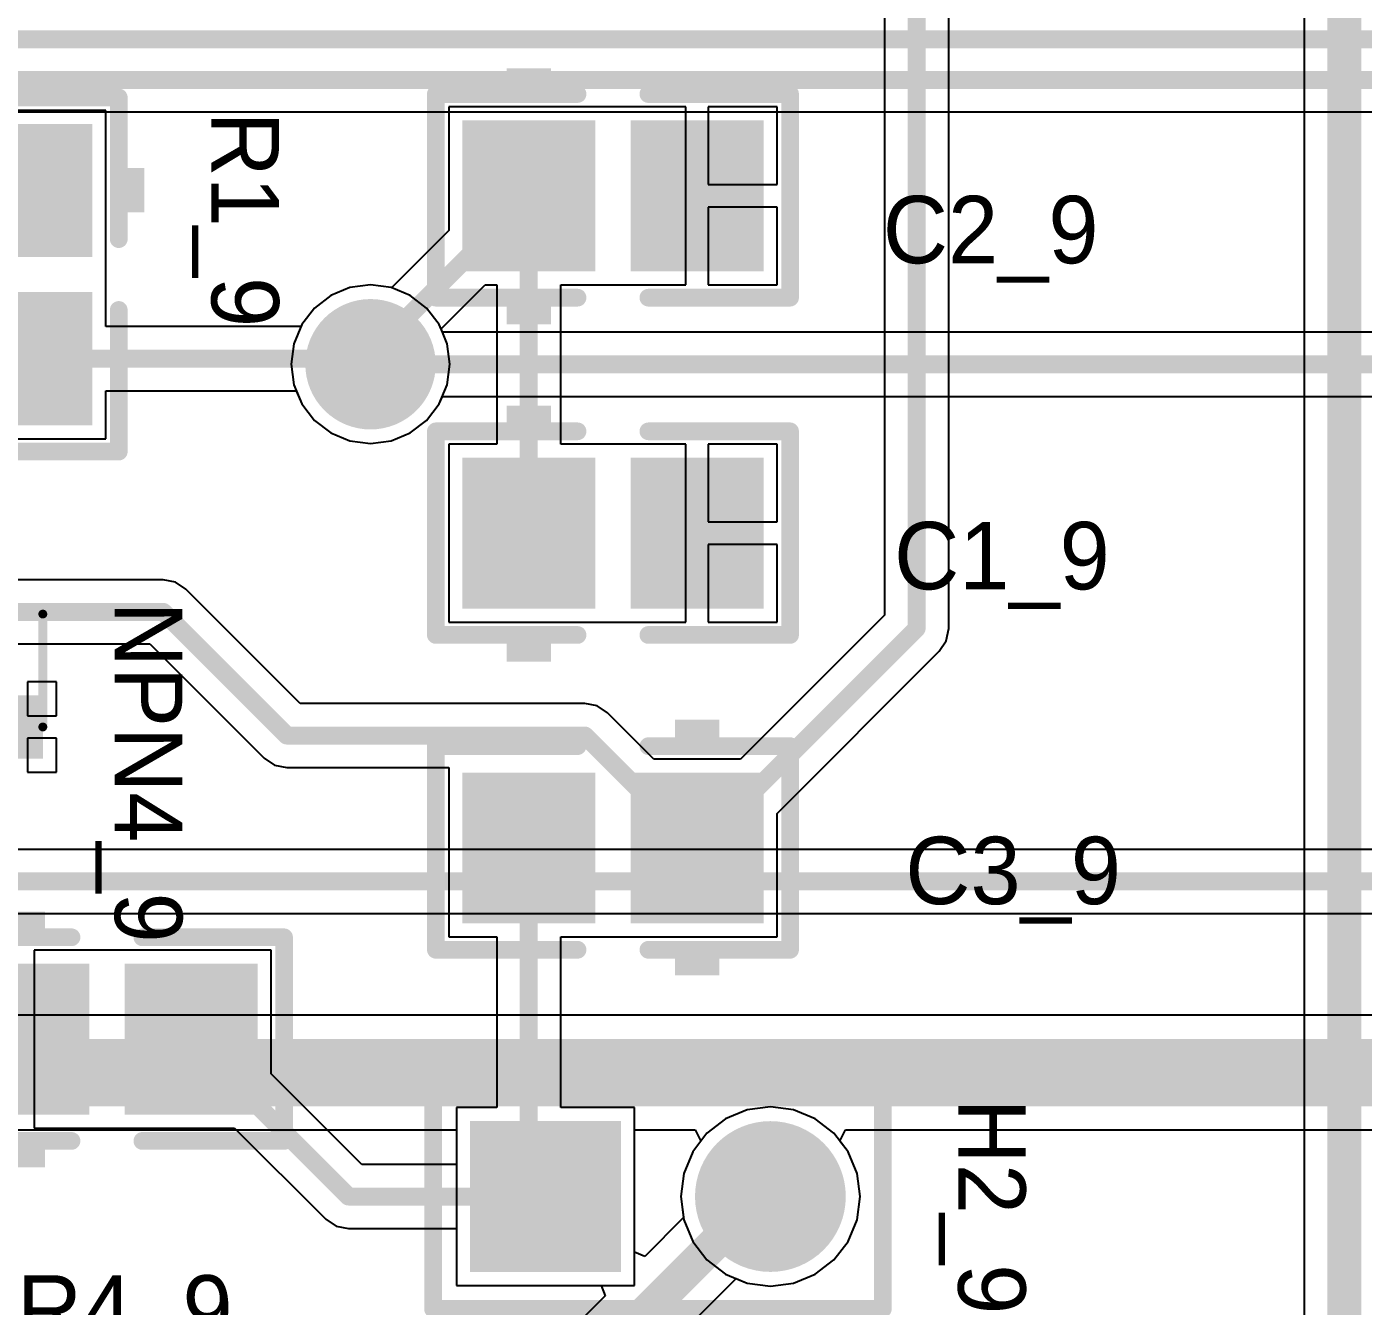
# Model space of a CAD drawing. Header units: millimetres. Extents: x 0.67 to 7.75, y 0.64 to 6.06.
# Drawn here: x 4.427 to 5.021, y 2.766 to 3.335 of the extents above; entities that cross this region are included whole.
import ezdxf

# ---------------------------------------------------------------- set-up
doc = ezdxf.new("R2010")
doc.units = ezdxf.units.MM
doc.header["$MEASUREMENT"] = 0
for name, color, linetype in [('BottomLayer', 5, 'Continuous'), ('BottomSolder', 6, 'Continuous'), ('MultiLayer', 9, 'Continuous'), ('PadHoleLayer', 156, 'Continuous'), ('TopLayer', 1, 'Continuous'), ('TopOverlay', 2, 'Continuous'), ('TopPaste', 8, 'Continuous'), ('TopSolder', 216, 'Continuous'), ('ViaHoleLayer', 16, 'Continuous')]:
    doc.layers.add(name, color=color, linetype=linetype)

# ---------------------------------------------------------------- blocks, each defined once
blk = doc.blocks.new('CC2012_0805_237')
at = {"layer": 'TopLayer'}
for points in [[(-0.06299, -0.02953), (-0.01181, -0.02953), (-0.06299, 0.02953), (-0.01181, 0.02953)], [(0.01181, -0.02953), (0.06299, -0.02953), (0.01181, 0.02953), (0.06299, 0.02953)]]:
    blk.add_solid(points, dxfattribs=at)
at = {"layer": 'TopOverlay', "const_width": 0.00787}
for points in [[(-0.07874, -0.04528), (-0.07874, 0.04528)], [(-0.07874, 0.04528), (-0.01575, 0.04528)], [(0.01575, 0.04528), (0.07874, 0.04528)], [(0.07874, -0.04528), (0.07874, 0.04528)], [(-0.07874, -0.04528), (-0.01575, -0.04528)], [(0.01575, -0.04528), (0.07874, -0.04528)]]:
    blk.add_lwpolyline(points, dxfattribs=at)
at = {"layer": 'TopOverlay', "const_width": 0.00394}
for points in [[(-0.08071, 0.04528, 1), (-0.07677, 0.04528, 1)], [(-0.08071, 0.04528, 1), (-0.07677, 0.04528, 1)], [(-0.01772, 0.04528, 1), (-0.01378, 0.04528, 1)], [(0.01378, 0.04528, 1), (0.01772, 0.04528, 1)], [(0.07677, 0.04528, 1), (0.08071, 0.04528, 1)], [(0.07677, 0.04528, 1), (0.08071, 0.04528, 1)], [(-0.08071, -0.04528, 1), (-0.07677, -0.04528, 1)], [(-0.08071, -0.04528, 1), (-0.07677, -0.04528, 1)], [(-0.01772, -0.04528, 1), (-0.01378, -0.04528, 1)], [(0.01378, -0.04528, 1), (0.01772, -0.04528, 1)], [(0.07677, -0.04528, 1), (0.08071, -0.04528, 1)], [(0.07677, -0.04528, 1), (0.08071, -0.04528, 1)]]:
    blk.add_lwpolyline(points, format="xyb", close=True, dxfattribs=at)
at = {"layer": 'TopOverlay'}
for points in [[(-0.04724, 0.04882), (-0.02756, 0.04882), (-0.04724, 0.05669), (-0.02756, 0.05669)], [(-0.04724, -0.05709), (-0.02756, -0.05709), (-0.04724, -0.04921), (-0.02756, -0.04921)]]:
    blk.add_solid(points, dxfattribs=at)
at = {"layer": 'TopPaste'}
for points in [[(-0.06299, -0.02953), (-0.01181, -0.02953), (-0.06299, 0.02953), (-0.01181, 0.02953)], [(0.01181, -0.02953), (0.06299, -0.02953), (0.01181, 0.02953), (0.06299, 0.02953)]]:
    blk.add_solid(points, dxfattribs=at)
at = {"layer": 'TopSolder'}
for points in [[(-0.06699, -0.03353), (-0.00781, -0.03353), (-0.06699, 0.03353), (-0.00781, 0.03353)], [(0.00781, -0.03353), (0.06699, -0.03353), (0.00781, 0.03353), (0.06699, 0.03353)]]:
    blk.add_solid(points, dxfattribs=at)
blk = doc.blocks.new('CC2012_0805_240')
at = {"layer": 'TopLayer'}
for points in [[(-0.06299, -0.02953), (-0.01181, -0.02953), (-0.06299, 0.02953), (-0.01181, 0.02953)], [(0.01181, -0.02953), (0.06299, -0.02953), (0.01181, 0.02953), (0.06299, 0.02953)]]:
    blk.add_solid(points, dxfattribs=at)
at = {"layer": 'TopOverlay', "const_width": 0.00787}
for points in [[(-0.07874, -0.04528), (-0.07874, 0.04528)], [(-0.01575, 0.04528), (-0.07874, 0.04528)], [(0.07874, 0.04528), (0.01575, 0.04528)], [(0.07874, -0.04528), (0.07874, 0.04528)], [(-0.01575, -0.04528), (-0.07874, -0.04528)], [(0.07874, -0.04528), (0.01575, -0.04528)]]:
    blk.add_lwpolyline(points, dxfattribs=at)
at = {"layer": 'TopOverlay', "const_width": 0.00394}
for points in [[(-0.08071, 0.04528, 1), (-0.07677, 0.04528, 1)], [(-0.08071, 0.04528, 1), (-0.07677, 0.04528, 1)], [(-0.01772, 0.04528, 1), (-0.01378, 0.04528, 1)], [(0.01378, 0.04528, 1), (0.01772, 0.04528, 1)], [(0.07677, 0.04528, 1), (0.08071, 0.04528, 1)], [(0.07677, 0.04528, 1), (0.08071, 0.04528, 1)], [(-0.08071, -0.04528, 1), (-0.07677, -0.04528, 1)], [(-0.08071, -0.04528, 1), (-0.07677, -0.04528, 1)], [(-0.01772, -0.04528, 1), (-0.01378, -0.04528, 1)], [(0.01378, -0.04528, 1), (0.01772, -0.04528, 1)], [(0.07677, -0.04528, 1), (0.08071, -0.04528, 1)], [(0.07677, -0.04528, 1), (0.08071, -0.04528, 1)]]:
    blk.add_lwpolyline(points, format="xyb", close=True, dxfattribs=at)
at = {"layer": 'TopOverlay'}
for points in [[(-0.04739, 0.04882), (-0.02771, 0.04882), (-0.04739, 0.05669), (-0.02771, 0.05669)], [(-0.04724, -0.05694), (-0.02756, -0.05694), (-0.04724, -0.04907), (-0.02756, -0.04907)]]:
    blk.add_solid(points, dxfattribs=at)
at = {"layer": 'TopPaste'}
for points in [[(-0.06299, -0.02953), (-0.01181, -0.02953), (-0.06299, 0.02953), (-0.01181, 0.02953)], [(0.01181, -0.02953), (0.06299, -0.02953), (0.01181, 0.02953), (0.06299, 0.02953)]]:
    blk.add_solid(points, dxfattribs=at)
at = {"layer": 'TopSolder'}
for points in [[(-0.06699, -0.03353), (-0.00781, -0.03353), (-0.06699, 0.03353), (-0.00781, 0.03353)], [(0.00781, -0.03353), (0.06699, -0.03353), (0.00781, 0.03353), (0.06699, 0.03353)]]:
    blk.add_solid(points, dxfattribs=at)
blk = doc.blocks.new('MMBT3904T_242')
at = {"layer": 'TopLayer'}
for points in [[(0.00787, -0.01004), (0.00787, 0.01004), (-0.00787, -0.01004), (-0.00787, 0.01004)], [(-0.01181, -0.06122), (-0.01181, -0.04114), (-0.02756, -0.06122), (-0.02756, -0.04114)], [(0.02756, -0.06122), (0.02756, -0.04114), (0.01181, -0.06122), (0.01181, -0.04114)]]:
    blk.add_solid(points, dxfattribs=at)
at = {"layer": 'TopOverlay', "const_width": 0.00394}
for points in [[(-0.0315, -0.00098), (0.0315, -0.00098)], [(-0.0315, -0.05118), (-0.0315, -0.00098)], [(0.0315, -0.05118), (0.0315, -0.00098)], [(-0.0315, -0.05118), (0.0315, -0.05118)]]:
    blk.add_lwpolyline(points, dxfattribs=at)
at = {"layer": 'TopOverlay', "const_width": 0.00197}
for points in [[(-0.03248, -0.00098, 1), (-0.03051, -0.00098, 1)], [(-0.03248, -0.00098, 1), (-0.03051, -0.00098, 1)], [(0.03051, -0.00098, 1), (0.03248, -0.00098, 1)], [(0.03051, -0.00098, 1), (0.03248, -0.00098, 1)], [(-0.03248, -0.05118, 1), (-0.03051, -0.05118, 1)], [(-0.03248, -0.05118, 1), (-0.03051, -0.05118, 1)], [(0.03051, -0.05118, 1), (0.03248, -0.05118, 1)], [(0.03051, -0.05118, 1), (0.03248, -0.05118, 1)]]:
    blk.add_lwpolyline(points, format="xyb", close=True, dxfattribs=at)
at = {"layer": 'TopPaste'}
for points in [[(0.00787, -0.01004), (0.00787, 0.01004), (-0.00787, -0.01004), (-0.00787, 0.01004)], [(-0.01181, -0.06122), (-0.01181, -0.04114), (-0.02756, -0.06122), (-0.02756, -0.04114)], [(0.02756, -0.06122), (0.02756, -0.04114), (0.01181, -0.06122), (0.01181, -0.04114)]]:
    blk.add_solid(points, dxfattribs=at)
at = {"layer": 'TopSolder'}
for points in [[(0.01187, -0.01404), (0.01187, 0.01404), (-0.01187, -0.01404), (-0.01187, 0.01404)], [(-0.00781, -0.06522), (-0.00781, -0.03714), (-0.03156, -0.06522), (-0.03156, -0.03714)], [(0.03156, -0.06522), (0.03156, -0.03714), (0.00781, -0.06522), (0.00781, -0.03714)]]:
    blk.add_solid(points, dxfattribs=at)
blk = doc.blocks.new('HDR1X2_248')
at = {"layer": 'BottomLayer', "const_width": 0.02953}
blk.add_lwpolyline([(0.08524, 0, 1), (0.11476, 0, 1)], format="xyb", close=True, dxfattribs=at)
at = {"layer": 'BottomLayer'}
blk.add_solid([(-0.02953, -0.02953), (0.02953, -0.02953), (-0.02953, 0.02953), (0.02953, 0.02953)], dxfattribs=at)
at = {"layer": 'BottomSolder', "const_width": 0.03353}
blk.add_lwpolyline([(0.08324, 0, 1), (0.11676, 0, 1)], format="xyb", close=True, dxfattribs=at)
at = {"layer": 'BottomSolder'}
blk.add_solid([(-0.03353, -0.03353), (0.03353, -0.03353), (-0.03353, 0.03353), (0.03353, 0.03353)], dxfattribs=at)
at = {"layer": 'MultiLayer', "const_width": 0.02953}
blk.add_lwpolyline([(0.08524, 0, 1), (0.11476, 0, 1)], format="xyb", close=True, dxfattribs=at)
at = {"layer": 'MultiLayer'}
blk.add_solid([(-0.02953, -0.02953), (0.02953, -0.02953), (-0.02953, 0.02953), (0.02953, 0.02953)], dxfattribs=at)
at = {"layer": 'PadHoleLayer', "const_width": 0.01772}
for points in [[(-0.00886, 0, 1), (0.00886, 0, 1)], [(0.09114, 0, 1), (0.10886, 0, 1)]]:
    blk.add_lwpolyline(points, format="xyb", close=True, dxfattribs=at)
at = {"layer": 'TopLayer', "const_width": 0.02953}
blk.add_lwpolyline([(0.08524, 0, 1), (0.11476, 0, 1)], format="xyb", close=True, dxfattribs=at)
at = {"layer": 'TopLayer'}
blk.add_solid([(-0.02953, -0.02953), (0.02953, -0.02953), (-0.02953, 0.02953), (0.02953, 0.02953)], dxfattribs=at)
at = {"layer": 'TopOverlay', "const_width": 0.00787}
for points in [[(-0.05, -0.05), (-0.05, 0.05)], [(-0.05, 0.05), (0.15, 0.05)], [(0.15, -0.05), (0.15, 0.05)], [(-0.05, -0.05), (0.15, -0.05)]]:
    blk.add_lwpolyline(points, dxfattribs=at)
at = {"layer": 'TopOverlay', "const_width": 0.00394}
for points in [[(-0.05197, 0.05, 1), (-0.04803, 0.05, 1)], [(-0.05197, 0.05, 1), (-0.04803, 0.05, 1)], [(0.14803, 0.05, 1), (0.15197, 0.05, 1)], [(0.14803, 0.05, 1), (0.15197, 0.05, 1)], [(-0.05197, -0.05, 1), (-0.04803, -0.05, 1)], [(-0.05197, -0.05, 1), (-0.04803, -0.05, 1)], [(0.14803, -0.05, 1), (0.15197, -0.05, 1)], [(0.14803, -0.05, 1), (0.15197, -0.05, 1)]]:
    blk.add_lwpolyline(points, format="xyb", close=True, dxfattribs=at)
at = {"layer": 'TopSolder', "const_width": 0.03353}
blk.add_lwpolyline([(0.08324, 0, 1), (0.11676, 0, 1)], format="xyb", close=True, dxfattribs=at)
at = {"layer": 'TopSolder'}
blk.add_solid([(-0.03353, -0.03353), (0.03353, -0.03353), (-0.03353, 0.03353), (0.03353, 0.03353)], dxfattribs=at)
blk = doc.blocks.new('CC2012_0805_255')
at = {"layer": 'TopLayer'}
for points in [[(-0.06299, -0.02953), (-0.01181, -0.02953), (-0.06299, 0.02953), (-0.01181, 0.02953)], [(0.01181, -0.02953), (0.06299, -0.02953), (0.01181, 0.02953), (0.06299, 0.02953)]]:
    blk.add_solid(points, dxfattribs=at)
at = {"layer": 'TopOverlay', "const_width": 0.00787}
for points in [[(-0.07874, 0.04528), (-0.07874, -0.04528)], [(-0.01575, 0.04528), (-0.07874, 0.04528)], [(0.07874, 0.04528), (0.01575, 0.04528)], [(0.07874, 0.04528), (0.07874, -0.04528)], [(-0.01575, -0.04528), (-0.07874, -0.04528)], [(0.07874, -0.04528), (0.01575, -0.04528)]]:
    blk.add_lwpolyline(points, dxfattribs=at)
at = {"layer": 'TopOverlay', "const_width": 0.00394}
for points in [[(-0.08071, 0.04528, 1), (-0.07677, 0.04528, 1)], [(-0.08071, 0.04528, 1), (-0.07677, 0.04528, 1)], [(-0.01772, 0.04528, 1), (-0.01378, 0.04528, 1)], [(0.01378, 0.04528, 1), (0.01772, 0.04528, 1)], [(0.07677, 0.04528, 1), (0.08071, 0.04528, 1)], [(0.07677, 0.04528, 1), (0.08071, 0.04528, 1)], [(-0.08071, -0.04528, 1), (-0.07677, -0.04528, 1)], [(-0.08071, -0.04528, 1), (-0.07677, -0.04528, 1)], [(-0.01772, -0.04528, 1), (-0.01378, -0.04528, 1)], [(0.01378, -0.04528, 1), (0.01772, -0.04528, 1)], [(0.07677, -0.04528, 1), (0.08071, -0.04528, 1)], [(0.07677, -0.04528, 1), (0.08071, -0.04528, 1)]]:
    blk.add_lwpolyline(points, format="xyb", close=True, dxfattribs=at)
at = {"layer": 'TopOverlay'}
for points in [[(-0.04724, 0.04882), (-0.02756, 0.04882), (-0.04724, 0.05669), (-0.02756, 0.05669)], [(-0.04724, -0.05709), (-0.02756, -0.05709), (-0.04724, -0.04921), (-0.02756, -0.04921)]]:
    blk.add_solid(points, dxfattribs=at)
at = {"layer": 'TopPaste'}
for points in [[(-0.06299, -0.02953), (-0.01181, -0.02953), (-0.06299, 0.02953), (-0.01181, 0.02953)], [(0.01181, -0.02953), (0.06299, -0.02953), (0.01181, 0.02953), (0.06299, 0.02953)]]:
    blk.add_solid(points, dxfattribs=at)
at = {"layer": 'TopSolder'}
for points in [[(-0.06699, -0.03353), (-0.00781, -0.03353), (-0.06699, 0.03353), (-0.00781, 0.03353)], [(0.00781, -0.03353), (0.06699, -0.03353), (0.00781, 0.03353), (0.06699, 0.03353)]]:
    blk.add_solid(points, dxfattribs=at)
blk = doc.blocks.new('CC2012_0805_256')
at = {"layer": 'TopLayer'}
for points in [[(-0.06299, -0.02953), (-0.01181, -0.02953), (-0.06299, 0.02953), (-0.01181, 0.02953)], [(0.01181, -0.02953), (0.06299, -0.02953), (0.01181, 0.02953), (0.06299, 0.02953)]]:
    blk.add_solid(points, dxfattribs=at)
at = {"layer": 'TopOverlay', "const_width": 0.00787}
for points in [[(-0.07874, -0.04528), (-0.07874, 0.04528)], [(-0.07874, 0.04528), (-0.01575, 0.04528)], [(0.01575, 0.04528), (0.07874, 0.04528)], [(0.07874, -0.04528), (0.07874, 0.04528)], [(-0.07874, -0.04528), (-0.01575, -0.04528)], [(0.01575, -0.04528), (0.07874, -0.04528)]]:
    blk.add_lwpolyline(points, dxfattribs=at)
at = {"layer": 'TopOverlay', "const_width": 0.00394}
for points in [[(-0.08071, 0.04528, 1), (-0.07677, 0.04528, 1)], [(-0.08071, 0.04528, 1), (-0.07677, 0.04528, 1)], [(-0.01772, 0.04528, 1), (-0.01378, 0.04528, 1)], [(0.01378, 0.04528, 1), (0.01772, 0.04528, 1)], [(0.07677, 0.04528, 1), (0.08071, 0.04528, 1)], [(0.07677, 0.04528, 1), (0.08071, 0.04528, 1)], [(-0.08071, -0.04528, 1), (-0.07677, -0.04528, 1)], [(-0.08071, -0.04528, 1), (-0.07677, -0.04528, 1)], [(-0.01772, -0.04528, 1), (-0.01378, -0.04528, 1)], [(0.01378, -0.04528, 1), (0.01772, -0.04528, 1)], [(0.07677, -0.04528, 1), (0.08071, -0.04528, 1)], [(0.07677, -0.04528, 1), (0.08071, -0.04528, 1)]]:
    blk.add_lwpolyline(points, format="xyb", close=True, dxfattribs=at)
at = {"layer": 'TopOverlay'}
for points in [[(-0.04724, 0.04882), (-0.02756, 0.04882), (-0.04724, 0.05669), (-0.02756, 0.05669)], [(-0.04724, -0.05709), (-0.02756, -0.05709), (-0.04724, -0.04921), (-0.02756, -0.04921)]]:
    blk.add_solid(points, dxfattribs=at)
at = {"layer": 'TopPaste'}
for points in [[(-0.06299, -0.02953), (-0.01181, -0.02953), (-0.06299, 0.02953), (-0.01181, 0.02953)], [(0.01181, -0.02953), (0.06299, -0.02953), (0.01181, 0.02953), (0.06299, 0.02953)]]:
    blk.add_solid(points, dxfattribs=at)
at = {"layer": 'TopSolder'}
for points in [[(-0.06699, -0.03353), (-0.00781, -0.03353), (-0.06699, 0.03353), (-0.00781, 0.03353)], [(0.00781, -0.03353), (0.06699, -0.03353), (0.00781, 0.03353), (0.06699, 0.03353)]]:
    blk.add_solid(points, dxfattribs=at)
blk = doc.blocks.new('CC2012_0805_257')
at = {"layer": 'TopLayer'}
for points in [[(-0.06299, -0.02953), (-0.01181, -0.02953), (-0.06299, 0.02953), (-0.01181, 0.02953)], [(0.01181, -0.02953), (0.06299, -0.02953), (0.01181, 0.02953), (0.06299, 0.02953)]]:
    blk.add_solid(points, dxfattribs=at)
at = {"layer": 'TopOverlay', "const_width": 0.00787}
for points in [[(-0.07874, -0.04528), (-0.07874, 0.04528)], [(-0.07874, 0.04528), (-0.01575, 0.04528)], [(0.01575, 0.04528), (0.07874, 0.04528)], [(0.07874, -0.04528), (0.07874, 0.04528)], [(-0.07874, -0.04528), (-0.01575, -0.04528)], [(0.01575, -0.04528), (0.07874, -0.04528)]]:
    blk.add_lwpolyline(points, dxfattribs=at)
at = {"layer": 'TopOverlay', "const_width": 0.00394}
for points in [[(-0.08071, 0.04528, 1), (-0.07677, 0.04528, 1)], [(-0.08071, 0.04528, 1), (-0.07677, 0.04528, 1)], [(-0.01772, 0.04528, 1), (-0.01378, 0.04528, 1)], [(0.01378, 0.04528, 1), (0.01772, 0.04528, 1)], [(0.07677, 0.04528, 1), (0.08071, 0.04528, 1)], [(0.07677, 0.04528, 1), (0.08071, 0.04528, 1)], [(-0.08071, -0.04528, 1), (-0.07677, -0.04528, 1)], [(-0.08071, -0.04528, 1), (-0.07677, -0.04528, 1)], [(-0.01772, -0.04528, 1), (-0.01378, -0.04528, 1)], [(0.01378, -0.04528, 1), (0.01772, -0.04528, 1)], [(0.07677, -0.04528, 1), (0.08071, -0.04528, 1)], [(0.07677, -0.04528, 1), (0.08071, -0.04528, 1)]]:
    blk.add_lwpolyline(points, format="xyb", close=True, dxfattribs=at)
at = {"layer": 'TopOverlay'}
for points in [[(-0.04724, 0.04882), (-0.02756, 0.04882), (-0.04724, 0.05669), (-0.02756, 0.05669)], [(-0.04724, -0.05709), (-0.02756, -0.05709), (-0.04724, -0.04921), (-0.02756, -0.04921)]]:
    blk.add_solid(points, dxfattribs=at)
at = {"layer": 'TopPaste'}
for points in [[(-0.06299, -0.02953), (-0.01181, -0.02953), (-0.06299, 0.02953), (-0.01181, 0.02953)], [(0.01181, -0.02953), (0.06299, -0.02953), (0.01181, 0.02953), (0.06299, 0.02953)]]:
    blk.add_solid(points, dxfattribs=at)
at = {"layer": 'TopSolder'}
for points in [[(-0.06699, -0.03353), (-0.00781, -0.03353), (-0.06699, 0.03353), (-0.00781, 0.03353)], [(0.00781, -0.03353), (0.06699, -0.03353), (0.00781, 0.03353), (0.06699, 0.03353)]]:
    blk.add_solid(points, dxfattribs=at)

msp = doc.modelspace()

# ---------------------------------------------------------------- linework, layer by layer
at = {"layer": 'BottomLayer'}
for p, q in [((2.70738, 3.2972), (7.33052, 3.2972)), ((4.56235, 3.21557), (4.55504, 3.20996)), ((4.57086, 3.2191), (4.56235, 3.21557)), ((4.58, 3.2203), (4.57086, 3.2191)), ((4.58914, 3.2191), (4.58, 3.2203)), ((4.59765, 3.21557), (4.58914, 3.2191)), ((4.60496, 3.20996), (4.59765, 3.21557)), ((4.55504, 3.20996), (4.54943, 3.20265)), ((4.61057, 3.20265), (4.60496, 3.20996)), ((4.54943, 3.20265), (4.5459, 3.19414)), ((4.61197, 3.19927), (4.61057, 3.20265)), ((5.52985, 3.19927), (4.61197, 3.19927)), ((4.5459, 3.19414), (4.5447, 3.185)), ((4.5447, 3.185), (4.5459, 3.17586)), ((4.5459, 3.17586), (4.54943, 3.16735)), ((4.61057, 3.16735), (4.61197, 3.17073)), ((4.61197, 3.17073), (5.52393, 3.17073)), ((4.54943, 3.16735), (4.55504, 3.16004)), ((4.60496, 3.16004), (4.61057, 3.16735)), ((4.55504, 3.16004), (4.56235, 3.15443)), ((4.59765, 3.15443), (4.60496, 3.16004)), ((4.56235, 3.15443), (4.57086, 3.1509)), ((4.57086, 3.1509), (4.58, 3.1497)), ((4.58, 3.1497), (4.58914, 3.1509)), ((4.58914, 3.1509), (4.59765, 3.15443)), ((7.30813, 2.96927), (3.81091, 2.96927)), ((3.805, 2.94073), (7.30813, 2.94073)), ((6.06341, 2.89549), (3.86, 2.89549)), ((4.13647, 2.84451), (4.61827, 2.84451)), ((4.61827, 2.84451), (4.61827, 2.77536)), ((4.69732, 2.77536), (4.69732, 2.84451)), ((4.69732, 2.84451), (4.7244, 2.84451)), ((4.7244, 2.84451), (4.72687, 2.83951)), ((4.78872, 2.83951), (4.79119, 2.84451)), ((4.79119, 2.84451), (5.06146, 2.84451)), ((4.72327, 2.83482), (4.71929, 2.8252)), ((4.72687, 2.83951), (4.72327, 2.83482)), ((4.79232, 2.83482), (4.78872, 2.83951)), ((4.79631, 2.8252), (4.79232, 2.83482)), ((4.71929, 2.8252), (4.71793, 2.81489)), ((4.79766, 2.81489), (4.79631, 2.8252)), ((4.71793, 2.81489), (4.71929, 2.80457)), ((4.79631, 2.80457), (4.79766, 2.81489)), ((4.71929, 2.80457), (4.72327, 2.79495)), ((4.79232, 2.79495), (4.79631, 2.80457)), ((4.72327, 2.79495), (4.7296, 2.78669)), ((4.78599, 2.78669), (4.79232, 2.79495)), ((4.7296, 2.78669), (4.73786, 2.78036)), ((4.77773, 2.78036), (4.78599, 2.78669)), ((4.61827, 2.77536), (4.69732, 2.77536)), ((4.73786, 2.78036), (4.74748, 2.77638)), ((4.74748, 2.77638), (4.7578, 2.77502)), ((4.7578, 2.77502), (4.76811, 2.77638)), ((4.76811, 2.77638), (4.77773, 2.78036))]:
    msp.add_line(p, q, dxfattribs=at)
for points, const_width in [([(2.66432, 3.32947), (6.82624, 3.32947)], 0.008), ([(2.70147, 3.31147), (7.36303, 3.31147)], 0.008), ([(4.58, 3.185), (5.52985, 3.185)], 0.008), ([(3.805, 2.955), (7.345, 2.955)], 0.008), ([(3.86, 2.87), (6.06341, 2.87)], 0.03)]:
    msp.add_lwpolyline(points, dxfattribs=dict(at, const_width=const_width))
for points, const_width in [([(4.5675, 3.185, 1), (4.5925, 3.185, 1)], 0.025), ([(4.578, 3.185, 1), (4.582, 3.185, 1)], 0.004)]:
    msp.add_lwpolyline(points, format="xyb", close=True, dxfattribs=dict(at, const_width=const_width))
at = {"layer": 'BottomSolder', "const_width": 0.029}
msp.add_lwpolyline([(4.5655, 3.185, 1), (4.5945, 3.185, 1)], format="xyb", close=True, dxfattribs=at)
at = {"layer": 'MultiLayer', "const_width": 0.025}
msp.add_lwpolyline([(4.5675, 3.185, 1), (4.5925, 3.185, 1)], format="xyb", close=True, dxfattribs=at)
at = {"layer": 'TopLayer'}
for p, q in [((4.99516, 4.09189), (4.99516, 2.13143)), ((4.80852, 3.36536), (4.80852, 3.0734)), ((4.83707, 3.06748), (4.83707, 3.36536)), ((4.68461, 3.29941), (4.6148, 3.29941)), ((4.6148, 3.29941), (4.6148, 3.24448)), ((4.68598, 3.29941), (4.68461, 3.29941)), ((4.68961, 3.29941), (4.68598, 3.29941)), ((4.69098, 3.29941), (4.68961, 3.29941)), ((4.7202, 3.29941), (4.69098, 3.29941)), ((4.7202, 3.25989), (4.7202, 3.29941)), ((4.76079, 3.29941), (4.7302, 3.29941)), ((4.7302, 3.29941), (4.7302, 3.26489)), ((4.76079, 3.26489), (4.76079, 3.29941)), ((4.46231, 3.29788), (4.38325, 3.29788)), ((4.46231, 3.22808), (4.46231, 3.29788)), ((4.7302, 3.26489), (4.76079, 3.26489)), ((4.7202, 3.22036), (4.7202, 3.25989)), ((4.76079, 3.25489), (4.7302, 3.25489)), ((4.7302, 3.25489), (4.7302, 3.22036)), ((4.76079, 3.22036), (4.76079, 3.25489)), ((4.6148, 3.24448), (4.58934, 3.21902)), ((4.46231, 3.2267), (4.46231, 3.22808)), ((4.46231, 3.22307), (4.46231, 3.2267)), ((4.46231, 3.2217), (4.46231, 3.22307)), ((4.46231, 3.20176), (4.46231, 3.2217)), ((4.56235, 3.21557), (4.55504, 3.20996)), ((4.57086, 3.2191), (4.56235, 3.21557)), ((4.58, 3.2203), (4.57086, 3.2191)), ((4.58914, 3.2191), (4.58, 3.2203)), ((4.58934, 3.21902), (4.58914, 3.2191)), ((4.61138, 3.20069), (4.63105, 3.22036)), ((4.63105, 3.22036), (4.63612, 3.22036)), ((4.63612, 3.22036), (4.63612, 3.14941)), ((4.66467, 3.14941), (4.66467, 3.22036)), ((4.66467, 3.22036), (4.68461, 3.22036)), ((4.68461, 3.22036), (4.68598, 3.22036)), ((4.68598, 3.22036), (4.68961, 3.22036)), ((4.68961, 3.22036), (4.69098, 3.22036)), ((4.69098, 3.22036), (4.7202, 3.22036)), ((4.7302, 3.22036), (4.76079, 3.22036)), ((4.55504, 3.20996), (4.54943, 3.20265)), ((4.54906, 3.20176), (4.46231, 3.20176)), ((4.54943, 3.20265), (4.54906, 3.20176)), ((4.6141, 3.19414), (4.61138, 3.20069)), ((4.6153, 3.185), (4.6141, 3.19414)), ((4.6141, 3.17586), (4.6153, 3.185)), ((4.61057, 3.16735), (4.6141, 3.17586)), ((4.46231, 3.15189), (4.46231, 3.17321)), ((4.46231, 3.17321), (4.547, 3.17321)), ((4.547, 3.17321), (4.54943, 3.16735)), ((4.54943, 3.16735), (4.55504, 3.16004)), ((4.60496, 3.16004), (4.61057, 3.16735)), ((4.55504, 3.16004), (4.56235, 3.15443)), ((4.59765, 3.15443), (4.60496, 3.16004)), ((4.38325, 3.15189), (4.46231, 3.15189)), ((4.56235, 3.15443), (4.57086, 3.1509)), ((4.57086, 3.1509), (4.58, 3.1497)), ((4.58, 3.1497), (4.58914, 3.1509)), ((4.58914, 3.1509), (4.59765, 3.15443)), ((4.63612, 3.14941), (4.6148, 3.14941)), ((4.6148, 3.14941), (4.6148, 3.07036)), ((4.68461, 3.14941), (4.66467, 3.14941)), ((4.68598, 3.14941), (4.68461, 3.14941)), ((4.68961, 3.14941), (4.68598, 3.14941)), ((4.69098, 3.14941), (4.68961, 3.14941)), ((4.7202, 3.14941), (4.69098, 3.14941)), ((4.7202, 3.10989), (4.7202, 3.14941)), ((4.76079, 3.14941), (4.7302, 3.14941)), ((4.7302, 3.14941), (4.7302, 3.11489)), ((4.76079, 3.11489), (4.76079, 3.14941)), ((4.7302, 3.11489), (4.76079, 3.11489)), ((4.7202, 3.07036), (4.7202, 3.10989)), ((4.76079, 3.10489), (4.7302, 3.10489)), ((4.7302, 3.10489), (4.7302, 3.07036)), ((4.76079, 3.07036), (4.76079, 3.10489)), ((4.48779, 3.08916), (4.42067, 3.08916)), ((4.4878, 3.08916), (4.48779, 3.08916)), ((4.49326, 3.08807), (4.4878, 3.08916)), ((4.49789, 3.08498), (4.49326, 3.08807)), ((4.54871, 3.03416), (4.49789, 3.08498)), ((4.80852, 3.0734), (4.74454, 3.00941)), ((4.6148, 3.07036), (4.68461, 3.07036)), ((4.68461, 3.07036), (4.68598, 3.07036)), ((4.68598, 3.07036), (4.68961, 3.07036)), ((4.68961, 3.07036), (4.69098, 3.07036)), ((4.69098, 3.07036), (4.7202, 3.07036)), ((4.7302, 3.07036), (4.76079, 3.07036)), ((4.83598, 3.06202), (4.83707, 3.06748)), ((4.42067, 3.06061), (4.48188, 3.06061)), ((4.48188, 3.06061), (4.5327, 3.00979)), ((4.83289, 3.05739), (4.83598, 3.06202)), ((4.76079, 2.98529), (4.83289, 3.05739)), ((4.83289, 3.05739), (4.83289, 3.05739)), ((4.44035, 3.04374), (4.42748, 3.04374)), ((4.42748, 3.04374), (4.42748, 3.0287)), ((4.44035, 3.0287), (4.44035, 3.04374)), ((4.67531, 3.03416), (4.54871, 3.03416)), ((4.68077, 3.03307), (4.67531, 3.03416)), ((4.67531, 3.03416), (4.67531, 3.03416)), ((4.6854, 3.02998), (4.68077, 3.03307)), ((4.42748, 3.0287), (4.44035, 3.0287)), ((4.70597, 3.00941), (4.6854, 3.02998)), ((4.44035, 3.0187), (4.42748, 3.0187)), ((4.42748, 3.0187), (4.42748, 3.00367)), ((4.44035, 3.00367), (4.44035, 3.0187)), ((4.5327, 3.00979), (4.5327, 3.00979)), ((4.5327, 3.00979), (4.53733, 3.0067)), ((4.74454, 3.00941), (4.70597, 3.00941)), ((4.42748, 3.00367), (4.44035, 3.00367)), ((4.53733, 3.0067), (4.5428, 3.00561)), ((4.5428, 3.00561), (4.6148, 3.00561)), ((4.6148, 3.00561), (4.6148, 2.93036)), ((4.76079, 2.93036), (4.76079, 2.98529)), ((4.6148, 2.93036), (4.63612, 2.93036)), ((4.63612, 2.93036), (4.63612, 2.85441)), ((4.66467, 2.85441), (4.66467, 2.93036)), ((4.66467, 2.93036), (4.68598, 2.93036)), ((4.68598, 2.93036), (4.68598, 2.93036)), ((4.68598, 2.93036), (4.68961, 2.93036)), ((4.68961, 2.93036), (4.68961, 2.93036)), ((4.68961, 2.93036), (4.69098, 2.93036)), ((4.69098, 2.93036), (4.76079, 2.93036)), ((4.45961, 2.92441), (4.43039, 2.92441)), ((4.43039, 2.92441), (4.43039, 2.88489)), ((4.46098, 2.92441), (4.45961, 2.92441)), ((4.46461, 2.92441), (4.46098, 2.92441)), ((4.46598, 2.92441), (4.46461, 2.92441)), ((4.53579, 2.92441), (4.46598, 2.92441)), ((4.53579, 2.86948), (4.53579, 2.92441)), ((4.43039, 2.88489), (4.43039, 2.84536)), ((4.57611, 2.82916), (4.53579, 2.86948)), ((4.63612, 2.85441), (4.61827, 2.85441)), ((4.61827, 2.85441), (4.61827, 2.82916)), ((4.69732, 2.85441), (4.66467, 2.85441)), ((4.69732, 2.79019), (4.69732, 2.85441)), ((4.74748, 2.8534), (4.73786, 2.84941)), ((4.7578, 2.85475), (4.74748, 2.8534)), ((4.76811, 2.8534), (4.7578, 2.85475)), ((4.77773, 2.84941), (4.76811, 2.8534)), ((4.73786, 2.84941), (4.7296, 2.84308)), ((4.78599, 2.84308), (4.77773, 2.84941)), ((4.43039, 2.84536), (4.45961, 2.84536)), ((4.45961, 2.84536), (4.46098, 2.84536)), ((4.46098, 2.84536), (4.46461, 2.84536)), ((4.46461, 2.84536), (4.46598, 2.84536)), ((4.46598, 2.84536), (4.51954, 2.84536)), ((4.51954, 2.84536), (4.5601, 2.80479)), ((4.7296, 2.84308), (4.72327, 2.83482)), ((4.79232, 2.83482), (4.78599, 2.84308)), ((4.72327, 2.83482), (4.71929, 2.8252)), ((4.79631, 2.8252), (4.79232, 2.83482)), ((4.61827, 2.82916), (4.57611, 2.82916)), ((4.71929, 2.8252), (4.71793, 2.81489)), ((4.79766, 2.81489), (4.79631, 2.8252)), ((4.71793, 2.81489), (4.71916, 2.8055)), ((4.79631, 2.80457), (4.79766, 2.81489)), ((4.71916, 2.8055), (4.70194, 2.78828)), ((4.5601, 2.80479), (4.5601, 2.80479)), ((4.5601, 2.80479), (4.56473, 2.8017)), ((4.56473, 2.8017), (4.5702, 2.80061)), ((4.5702, 2.80061), (4.61827, 2.80061)), ((4.61827, 2.80061), (4.61827, 2.77536)), ((4.79232, 2.79495), (4.79631, 2.80457)), ((4.78599, 2.78669), (4.79232, 2.79495)), ((4.70194, 2.78828), (4.69732, 2.79019)), ((4.77773, 2.78036), (4.78599, 2.78669)), ((4.56938, 2.60525), (4.74255, 2.77842)), ((4.61827, 2.77536), (4.68249, 2.77536)), ((4.68249, 2.77536), (4.6844, 2.77074)), ((4.74255, 2.77842), (4.74748, 2.77638)), ((4.74748, 2.77638), (4.7578, 2.77502)), ((4.7578, 2.77502), (4.76811, 2.77638)), ((4.76811, 2.77638), (4.77773, 2.78036)), ((4.6844, 2.77074), (4.45838, 2.54472))]:
    msp.add_line(p, q, dxfattribs=at)
for points, const_width in [([(5.013, 1.40795), (5.013, 4.09928)], 0.015), ([(4.8228, 3.06748), (4.8228, 3.40489)], 0.008), ([(4.57799, 3.18748), (4.65039, 3.25989)], 0.008), ([(4.65039, 3.10989), (4.65039, 3.25989)], 0.008), ([(4.42278, 3.18748), (4.57799, 3.18748)], 0.008), ([(4.4028, 3.07489), (4.4878, 3.07489)], 0.008), ([(4.4878, 3.07489), (4.5428, 3.01989)], 0.008), ([(4.7252, 2.96989), (4.8228, 3.06748)], 0.008), ([(4.5428, 3.01989), (4.67531, 3.01989)], 0.008), ([(4.67531, 3.01989), (4.7252, 2.97)], 0.008), ([(4.65039, 2.82229), (4.65039, 2.96989)], 0.008), ([(4.7252, 2.96989), (4.7252, 2.97)], 0.008), ([(4.5002, 2.88489), (4.5702, 2.81489)], 0.008), ([(4.65039, 2.82229), (4.6578, 2.81489)], 0.008), ([(4.471, 2.5321), (4.75378, 2.81489)], 0.015), ([(4.5702, 2.81489), (4.6578, 2.81489)], 0.008), ([(4.75378, 2.81489), (4.7578, 2.81489)], 0.015)]:
    msp.add_lwpolyline(points, dxfattribs=dict(at, const_width=const_width))
for points, const_width in [([(4.64839, 3.25989, 1), (4.65239, 3.25989, 1)], 0.004), ([(4.64839, 3.25989, 1), (4.65239, 3.25989, 1)], 0.004), ([(4.5675, 3.185, 1), (4.5925, 3.185, 1)], 0.025), ([(4.57599, 3.18748, 1), (4.57999, 3.18748, 1)], 0.004), ([(4.57599, 3.18748, 1), (4.57999, 3.18748, 1)], 0.004), ([(4.64839, 3.10989, 1), (4.65239, 3.10989, 1)], 0.004), ([(4.4858, 3.07489, 1), (4.4898, 3.07489, 1)], 0.004), ([(4.4858, 3.07489, 1), (4.4898, 3.07489, 1)], 0.004), ([(4.8208, 3.06748, 1), (4.8248, 3.06748, 1)], 0.004), ([(4.8208, 3.06748, 1), (4.8248, 3.06748, 1)], 0.004), ([(4.5408, 3.01989, 1), (4.5448, 3.01989, 1)], 0.004), ([(4.5408, 3.01989, 1), (4.5448, 3.01989, 1)], 0.004), ([(4.67331, 3.01989, 1), (4.67731, 3.01989, 1)], 0.004), ([(4.67331, 3.01989, 1), (4.67731, 3.01989, 1)], 0.004), ([(4.64839, 2.96989, 1), (4.65239, 2.96989, 1)], 0.004), ([(4.7232, 2.97, 1), (4.7272, 2.97, 1)], 0.004), ([(4.7232, 2.97, 1), (4.7272, 2.97, 1)], 0.004), ([(4.7232, 2.96989, 1), (4.7272, 2.96989, 1)], 0.004), ([(4.7232, 2.96989, 1), (4.7272, 2.96989, 1)], 0.004), ([(4.4982, 2.88489, 1), (4.5022, 2.88489, 1)], 0.004), ([(4.64839, 2.82229, 1), (4.65239, 2.82229, 1)], 0.004), ([(4.64839, 2.82229, 1), (4.65239, 2.82229, 1)], 0.004), ([(4.5682, 2.81489, 1), (4.5722, 2.81489, 1)], 0.004), ([(4.5682, 2.81489, 1), (4.5722, 2.81489, 1)], 0.004), ([(4.6558, 2.81489, 1), (4.6598, 2.81489, 1)], 0.004), ([(4.6558, 2.81489, 1), (4.6598, 2.81489, 1)], 0.004), ([(4.75003, 2.81489, 1), (4.75753, 2.81489, 1)], 0.0075), ([(4.75003, 2.81489, 1), (4.75753, 2.81489, 1)], 0.0075), ([(4.75405, 2.81489, 1), (4.76155, 2.81489, 1)], 0.0075)]:
    msp.add_lwpolyline(points, format="xyb", close=True, dxfattribs=dict(at, const_width=const_width))
at = {"layer": 'TopSolder', "const_width": 0.029}
msp.add_lwpolyline([(4.5655, 3.185, 1), (4.5945, 3.185, 1)], format="xyb", close=True, dxfattribs=at)
at = {"layer": 'ViaHoleLayer', "const_width": 0.014}
msp.add_lwpolyline([(4.573, 3.185, 1), (4.587, 3.185, 1)], format="xyb", close=True, dxfattribs=at)

# ---------------------------------------------------------------- block references
for name, p in [('CC2012_0805_256', (4.6878, 3.25989)), ('CC2012_0805_257', (4.6878, 3.10989)), ('CC2012_0805_237', (4.4628, 2.88489))]:
    msp.add_blockref(name, p)
for name, p, rotation in [('CC2012_0805_240', (4.42278, 3.22489), 270), ('MMBT3904T_242', (4.4028, 3.07489), 360), ('CC2012_0805_255', (4.6878, 2.96989), 180), ('HDR1X2_248', (4.6578, 2.81489), 360)]:
    msp.add_blockref(name, p, dxfattribs=dict(rotation=rotation))

# ---------------------------------------------------------------- texts
at = {"layer": 'TopOverlay'}
for s, p in [('R1_9', (4.50928, 3.29739)), ('NPN4_9', (4.4663, 3.07939)), ('H2_9', (4.8413, 2.85839))]:
    msp.add_text(s, height=0.03, rotation=270, dxfattribs=at).set_placement(p)
for s, p in [('C2_9', (4.8078, 3.22989)), ('C1_9', (4.8128, 3.08489)), ('C3_9', (4.8178, 2.94489)), ('R4_9', (4.4228, 2.74989))]:
    msp.add_text(s, height=0.03, dxfattribs=at).set_placement(p)

doc.saveas('drawing.dxf')
